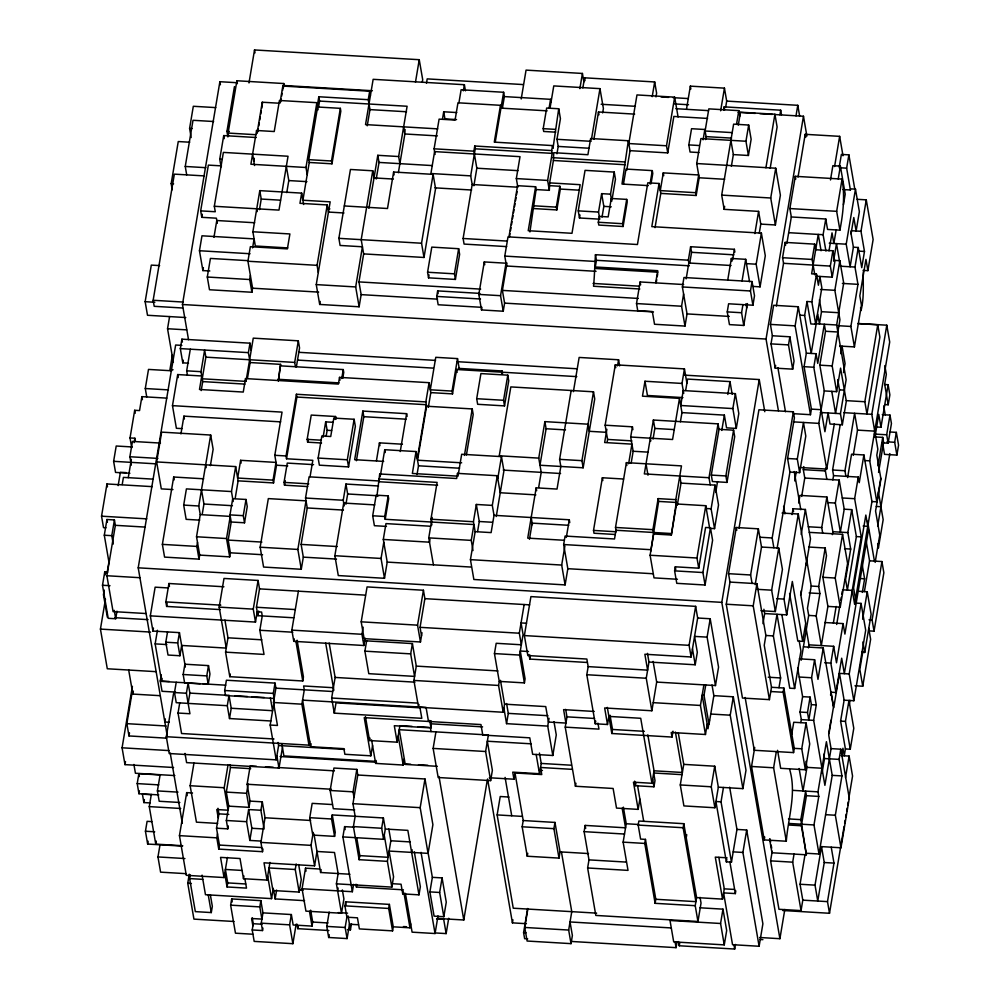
<?xml version="1.0" encoding="UTF-8"?>
<svg xmlns="http://www.w3.org/2000/svg" width="999" height="999" viewBox="0 0 999 999"><rect width="100%" height="100%" fill="white"/><g stroke="black" fill="none" stroke-linecap="round" stroke-linejoin="round"><path stroke-width="1.5" d="M105.956 527.772L103.521 527.622L101.548 516.183L106.968 483.953L152.235 486.638M129.895 473.264L115.547 472.415L113.624 461.326L116.209 446.016L131.98 446.94M109.141 563.261L104.296 535.227L106.943 519.505L114.423 519.955L115.36 525.324L106.881 575.736L113.074 611.588L146.016 613.536M185.777 317.545L147.502 315.272L145.155 301.686L151.299 265.11L159.64 265.597M118.157 485.601L120.392 472.277L126.136 472.614M116.97 611.151L115.697 618.743L108.204 618.306L102.497 585.264L104.733 571.965L107.73 572.14M113.237 544.08L111.788 535.676L114.423 519.955M172.24 189.773L171.179 183.666L178.259 141.546L189.735 142.22M104.221 590.059L103.446 594.655L107.343 617.232M107.043 573.239L109.353 559.477M122.215 484.527L123.414 477.385L153.172 479.145M131.706 447.652L130.032 437.949L134.678 410.289L139.548 410.577L141.883 396.653L166.821 398.126M182.642 308.004L154.208 306.318L153.159 300.274L174.35 174.138L204.37 175.911M155.906 671.653L107.293 668.768L100.437 629.095L105.469 599.15M131.319 465.122L129.882 456.743L132.455 441.421L160.464 443.081M128.272 477.672L131.356 459.29M134.153 442.632L134.89 438.236L130.032 437.949M146.741 396.94L145.292 388.524L148.501 369.418L171.666 370.791M191.171 137.55L189.598 128.409L193.319 106.281L215.772 107.605M186.701 174.875L185.252 166.458L193.007 120.292L213.611 121.516M173.351 362.375L167.545 328.733L169.58 316.583M172.427 354.87L169.967 369.568L173.052 369.742M167.258 735.988L138.212 567.819L175.649 345.017L181.868 345.379M188.536 339.722L182.455 304.508L219.88 81.706L237 82.717M172.964 489.572L161.301 488.886L156.643 461.925L161.651 432.13L210.677 435.04L213.137 449.275L210.389 465.659M217.27 223.339L216.383 218.194L201.786 217.32L200.674 210.876L208.366 165.11L221.491 165.884M201.786 217.32L202.31 214.273M188.486 363.174L182.78 362.837L180.32 348.601L181.905 339.161L249.987 343.181L251.224 350.299M181.943 428.621L176.386 428.296L172.477 405.644L177.697 374.563L201.748 375.986L199.488 389.473L243.257 392.058L245.517 378.584L338.399 384.078L339.523 377.385L429.083 382.679L430.794 392.607L428.309 407.392M209.827 270.991L202.884 270.579L199.463 250.737L201.973 235.801L254.108 238.886L252.597 247.852M182.78 362.837L183.229 360.139M221.054 166.883L219.743 159.241L223.714 135.589L256.256 137.512M173.589 767.507L124.987 764.622L122.078 747.801L132.405 686.35M202.884 270.579L203.384 267.595M166.708 738.174L128.983 735.938L126.861 723.663L132.293 691.333M187.425 375.137L186.676 370.829L190.31 349.188M214.323 206.281L223.376 152.41L288.037 156.244L278.983 210.102L214.323 206.281L215.272 211.738L200.674 210.876M227.897 136.925L226.935 131.381L234.453 86.601M159.79 695.666L132.842 694.08L133.342 691.096M228.571 135.876L228.097 133.067L236.888 80.757L283.766 83.529L284.29 86.551M128.983 735.938L129.495 732.866M124.987 764.622L125.499 761.55M185.377 667.007L179.433 632.629L152.934 631.068L150.312 615.859L155.132 587.175L168.257 587.949M210.677 435.04L198.764 505.993L200.25 514.622L196.528 536.763L199.7 555.094L199.013 559.14L164.573 557.105L162.375 544.38L173.689 477.023L203.646 478.796M180.931 433.916L183.916 416.146L280.694 421.865M303.634 204.508L301.673 193.119L259.79 190.634L252.884 231.768L289.897 233.953L287.387 248.888L250.374 246.703L247.927 261.238L252.585 288.199L251.898 292.257L209.49 289.747L207.293 277.023L210.414 258.429L248.289 260.677M213.948 237.362L216.783 220.517L254.658 222.752M152.934 631.068L153.446 628.046M248.988 82.929L254.52 49.95L419.243 59.703L422.702 79.683L422.24 82.38M200.175 683.678L161.638 681.393L155.157 643.88L157.43 630.294M201.211 390.584L202.71 381.593L200.999 371.678L204.633 350.037L205.869 357.155L202.235 378.796L246.004 381.381L253.259 338.149L298.314 340.821L299.55 347.939L296.378 366.833M220.08 609.59L166.633 606.43L165.846 601.898L168.931 583.503L223.913 586.763M166.633 606.43L167.145 603.359M199.713 520.142L186.151 519.343L183.691 505.094L186.413 488.898L231.481 491.558L233.192 501.535M158.804 794.904L138.961 793.73L137.213 783.591L138.873 773.676L160.502 774.962M138.961 793.73L139.435 790.896M293.756 617.794L257.892 615.671L256.443 607.255L259.528 588.873L258.079 580.456L223.988 578.446L219.168 607.117L226.249 648.089L181.656 645.454L179.92 655.744L168.019 655.032L165.797 642.22L167.532 631.93M175.499 692.095L162.038 691.308L160.252 680.956L161.276 674.824M161.638 681.393L162.138 678.371M367.245 125.787L369.967 109.603L368.256 99.688L318.818 96.753L317.345 105.482L316.87 102.685L279.445 100.474L274.226 131.531L256.568 130.482L250.899 164.236L305.981 167.495L307.205 174.613M150.05 802.934L143.868 802.572L144.38 799.55M279.932 103.272L262.262 102.223L257.055 133.292L256.568 130.482M257.804 131.843L258.304 128.883M258.803 125.924L259.303 122.964M259.79 120.005L260.289 117.045M260.789 114.098L261.288 111.139M261.788 108.179L262.275 105.22M253.821 161.264L254.32 158.304M182.705 845.716L155.757 844.13L149.276 806.618L151.311 794.467M182.467 846.116L147.652 844.055L145.442 831.243L147.103 821.328L151.736 821.603M179.92 655.744L177.71 642.919L179.433 632.629M165.359 718.905L164.847 721.977L169.306 722.24M199.013 559.14L196.815 546.416L197.502 542.37M202.21 514.335L203.946 504.02L201.486 489.785M147.652 844.055L148.127 841.22M278.072 742.457L278.609 745.516L276.199 759.852L169.206 753.521L166.296 736.713L173.526 693.681M179.808 802.484L159.191 801.26L157.405 790.908L160.127 774.712M270.866 720.991L229.508 718.543L227.285 705.706L176.249 702.684L174.488 692.544L176.224 682.255M259.465 209.628L261.238 199.051L259.79 190.634M183.167 674.5L184.89 664.21L208.491 665.609L209.952 674.013L208.217 684.303L184.615 682.904L183.167 674.5L206.768 675.898L208.217 684.303M251.898 292.257L249.7 279.533L250.387 275.474M280.17 101.836L282.817 86.064L369.68 91.209L370.429 95.529M155.757 844.13L156.269 841.083M273.976 738.985L181.568 733.516L178.034 713.036L179.758 702.747M280.669 101.923L281.156 99.051M281.643 96.179L282.118 93.319M282.605 90.447L283.766 83.529M186.039 873.663L160.589 872.152L157.967 856.942L160.015 844.792M178.034 713.036L189.935 713.736L186.401 693.256L188.124 682.966L189.885 693.094L188.149 703.383M247.452 378.421L250.125 362.55L248.401 352.635L249.987 343.181M231.481 491.558L235.664 466.595L156.643 461.925M229.982 514.885L232.705 498.676L246.004 499.475L247.24 506.593L244.518 522.789L231.206 522.002L229.982 514.885L243.281 515.671L244.518 522.789M199.7 555.094L229.695 556.868L226.523 538.536L230.245 516.396L200.25 514.622M273.052 480.132L276.024 462.412L240.622 460.314L237.65 478.034L273.052 480.132L273.539 482.929L238.124 480.844L235.664 466.595M229.695 556.868L230.369 552.809L228.172 540.084L231.206 522.002M235.165 498.464L238.124 480.844M286.775 192.632L288.798 180.569L286.338 166.333M227.422 857.429L224.038 877.547L186.301 875.324L179.445 835.639L186.676 792.619L192.507 792.969M206.768 675.898L208.491 665.609M217.695 823.426L196.441 822.165L190.147 785.726L193.956 763.086M243.281 515.671L246.004 499.475M301.673 193.119L299.962 203.321L327.222 204.945L328.446 212.063L343.993 212.974M305.981 167.495L316.87 102.685M297.103 640.234L303.434 676.947L302.759 680.993L229.807 676.685L225.574 652.147L227.984 637.799L224.925 620.104M308.766 159.665L317.607 107.005L340.347 108.342L340.821 111.151L331.98 163.811L309.253 162.462L308.766 159.665L331.493 161.001L331.98 163.811M234.041 921.49L193.931 919.117L187.75 883.266L189.261 874.212M309.253 162.462L302.897 200.237L330.169 201.848L316.258 284.603L319.692 304.445L359.116 306.78L361.151 294.63L358.953 281.905L363.661 253.896L361.201 239.66L372.764 170.792L350.437 169.468L338.873 238.336L340.097 245.454L362.425 246.778L355.681 286.938L359.116 306.78M318.581 106.893L319.568 101.074L318.818 96.753M210.327 894.692L212.337 906.33L211.288 912.574L195.329 911.625L189.623 878.583L190.247 874.837M275.025 683.104L273.301 693.393L274.176 698.451L225.537 695.566L224.663 690.509L226.398 680.219L275.025 683.104L275.899 688.161L273.489 702.497L277.46 725.474L270.18 725.037L274.325 700.411L273.826 697.564M280.582 364.36L278.334 380.806L280.582 364.36L250.125 362.55M229.807 676.685L230.257 673.975M227.285 705.706L229.021 695.416L189.885 693.094M229.508 718.543L231.231 708.254L229.021 695.416M273.539 482.929L276.511 465.222L274.8 455.294L282.043 412.125L172.477 405.644M260.165 547.215L268.331 498.601L306.019 500.836L297.852 549.438L301.273 569.28L263.586 567.057L260.165 547.215L297.852 549.438M262.974 848.988L262.512 851.697L218.744 849.1L219.43 845.054L216.521 828.196L218.931 813.86L217.957 808.278M150.312 615.859L255.494 622.077L253.259 609.14L258.079 580.456M295.429 366.733L294.693 362.412L298.314 340.821M218.244 817.906L216.795 809.54L228.072 810.201L224.188 787.736L227.997 765.097M218.744 849.1L216.808 837.849L217.482 833.803M331.493 161.001L340.347 108.342M216.521 828.196L227.784 828.858L226.348 820.491L228.759 806.156L226.323 792.095L230.469 767.469L229.982 764.672M255.494 622.077L257.218 611.788L261.588 612.05L262.25 615.921L259.84 630.269L264.023 654.42L225.574 652.147M257.892 615.671L258.666 611.063M318.306 272.452L317.07 265.334L327.222 204.945M310.077 476.66L312.824 460.327L286.526 458.766L286.051 455.956L296.416 394.255L425.849 401.91L426.598 406.231L417.532 460.202L461.65 462.812M286.526 458.766L296.903 397.053L296.416 394.255M307.717 486.563L284.515 485.189L284.028 482.392L287.275 463.086L313.574 464.635M284.515 485.189L285.264 480.731M227.784 828.858L228.284 825.923M319.692 304.445L320.204 301.411M244.955 879.132L246.503 888.111L227.048 886.962L227.735 882.904L225.399 869.455L241.87 870.429M228.759 806.156L248.988 807.354L250.037 801.111L247.128 784.252L250.225 765.871L256.343 766.233M248.988 807.354L246.566 793.293L248.127 783.99M321.541 443.007L307.642 442.182L307.155 439.373L311.238 415.072L335.564 416.508L336.039 419.318M307.642 442.182L308.154 439.148M252.897 934.227L235.464 933.191L230.632 905.156L231.681 898.925L260.851 900.648L262.962 912.874L261.238 923.163L262.512 930.556L252.21 929.957L253.259 923.713L252.235 917.794M260.539 841.058L249.825 840.434L246.578 821.69L248.626 809.54L260.876 810.264L264.123 828.995M368.256 99.688L369.68 91.209M301.273 569.28L303.321 557.13L301.124 544.405L307.242 507.954L305.532 498.026L309.091 476.823L379.408 480.994M249.825 840.434L251.86 828.271L248.626 809.54M269.967 862.399L266.995 880.094L243.494 878.708L243.956 875.998M318.144 458.054L321.853 435.976L330.731 436.501L333.828 418.069L354.121 419.28L355.357 426.398L348.551 466.908L319.368 465.172L318.144 458.054L347.315 459.79L348.551 466.908M323.114 437.225L325.686 421.865L333.092 422.302M260.876 810.264L262.3 801.835L250.037 801.111M365.147 638.149L363.911 645.504L293.781 641.346L291.845 630.132L298.389 591.171M326.111 436.413L327.148 430.269L325.686 421.865M293.781 641.346L294.205 638.848M262.512 851.697L260.914 842.407L265.047 817.769L262.3 801.835M368.893 208.316L377.797 155.307L398.651 156.531L399.887 163.661M341.758 378.521L343.256 369.568L280.844 365.871M335.065 419.455L335.564 416.508M342.744 378.346L343.743 372.365L343.256 369.568M376.236 178.996L379.021 162.425L377.797 155.307M185.002 753.408L186.601 762.624L278.996 768.094L282.455 747.514M252.897 925.898L251.611 918.506L261.913 919.105L259.802 906.892L260.851 900.648M262.512 930.556L262.937 928.071M166.296 736.713L308.966 745.154L301.885 704.183L304.295 689.834L303.621 685.963L333.391 687.724M202.085 875.136L205.469 894.704L271.578 898.625L273.301 888.336M363.661 253.896L424.001 257.467L435.576 188.599L433.116 174.363L393.618 172.028L387.5 208.504L344.305 205.956M347.315 459.79L354.121 419.28M398.651 156.531L407.105 106.256L319.568 101.074M304.57 900.673L275.137 898.925L276.611 890.109M404.607 132.455L405.107 129.52M344.205 505.906L343.219 500.262L345.941 484.053L378.546 485.989M398.364 172.702L404.87 133.978L403.633 126.848M430.619 526.248L385.964 523.601L383.304 539.448L387.212 562.1L384.49 578.296L338.286 575.561L334.865 555.719L343.706 503.059L374.762 504.895M415.472 82.18L419.243 59.703M345.929 504.283L347.664 493.981L345.941 484.053M407.093 416.471L406.605 413.673L362.837 411.076L354.67 459.69L383.666 461.401M356.406 460.739L363.811 416.683L362.837 411.076M308.966 745.154L309.64 741.096M372.565 745.529L370.829 755.818L344.867 754.282L343.906 748.676L310.614 746.703L311.101 743.768M426.461 83.292L427.197 78.884L523.364 84.578M295.254 869.492L269.031 867.944L272.939 890.521L299.163 892.07L295.254 869.492L296.191 863.948M252.21 929.957L254.183 941.395L292.882 943.68L289.623 924.837L291.358 914.547L262.962 912.874M353.946 827.184L344.618 826.623L342.894 836.912L383.579 839.322L385.314 829.033L383.391 817.969L332.255 814.934L335.252 832.317L334.578 836.375L312.774 835.077L309.765 817.694L312.175 803.358L332.417 804.557M299.163 892.07L301.261 879.595L298.651 864.547M419.867 707.067L421.815 718.331L334.278 713.149L331.668 698.014L335.127 677.434L329.183 643.056M342.357 889.947L343.906 898.913L341.496 913.248L305.931 911.138L302.06 888.748L305.519 868.168L319.43 868.993M292.882 943.68L296.154 924.2M266.995 880.094L264.011 862.811L314.573 865.808L311.039 845.366L313.224 832.379M328.871 930.506L297.777 928.67L298.289 925.648M376.448 460.739L379.445 442.857L402.435 444.218M334.278 713.149L336.014 702.859L420.479 707.866M435.089 154.458L434.103 148.814L439.098 119.131L455.069 120.08L457.967 102.797L500.474 105.307L500.949 108.117L547.152 110.852M386.451 526.411L374.4 525.699L372.689 515.771L376.148 495.154L388.199 495.879L388.673 498.676L385.214 519.293L473.913 524.537L471.253 540.384L473.014 550.561M376.885 496.491L379.707 473.963L456.655 478.509L457.517 473.364L497.29 475.724L500.237 492.757L535.864 494.867M314.573 865.808L316.983 851.473L334.503 852.509L338.137 873.538L336.413 883.828L341.496 913.248M380.444 475.262L384.74 449.712L416.034 451.56L418.494 465.796L417.02 474.562M424.001 257.467L421.541 243.232L433.116 174.363M442.507 118.968L443.706 111.776L456.78 112.55M354.67 809.964L333.304 808.703L330.157 790.484L333.928 768.044L356.818 769.405L357.779 775.012L352.959 803.683L355.144 816.295L353.409 826.585L359.128 859.677L387.387 861.35L391.833 887.112L336.413 883.828M422.015 632.729L420.467 641.982L364.111 638.648L361.201 621.828L367.07 586.913L423.426 590.247L424.875 598.651L420.055 627.335L421.516 635.739M349.925 874.237L320.617 872.502L321.104 869.567M291.358 914.547L293.157 924.987L312.025 926.098L312.699 922.052L310.652 910.176M363.911 645.504L361.975 634.29L363.174 627.197M334.578 836.375L331.568 818.993L332.255 814.934M385.214 519.293L384.727 516.483L388.199 495.879M427.572 272.24L431.793 247.115L458.653 248.714L459.627 254.308L455.407 279.433L428.546 277.834L427.572 272.24L454.433 273.826L455.407 279.433M363.524 640.684L412.412 643.581L410.676 653.87L414.573 676.385L368.781 673.676L364.897 651.161L366.621 640.871M384.49 578.296L381.056 558.453L383.778 542.257M428.546 277.834L429.046 274.887M400.249 451.548L406.605 413.673M458.941 102.722L461.113 89.76L503.621 92.27L504.358 96.591L502.422 108.104M463.374 90.797L464.385 84.715L373.151 79.321L365.534 124.6L437.712 128.871M358.529 924.762L349.488 924.225L347.078 938.573L328.683 937.487L326.773 926.398L329.183 912.05M328.683 937.487L329.171 934.614M354.008 797.452L353.047 791.845L356.818 769.405M506.993 263.049L502.397 290.397L504.595 303.122L503.234 311.226L481.506 309.94L481.943 307.342L438.174 304.757L436.725 296.416L437.649 290.896L479.92 293.394M337.625 890.846L338.099 887.986M416.034 451.56L412.362 473.464L458.004 476.173L457.517 473.364M425.849 401.91L429.083 382.679M399.925 725.661L397.152 742.182L369.58 740.559L369.992 738.061M417.27 458.678L426.336 404.72L296.903 397.053M344.93 905.856L345.617 901.81L389.385 904.395L393.256 926.822L392.57 930.868L359.353 928.908L357.442 917.819L346.89 917.194L344.93 905.856L388.698 908.453L392.57 930.868M473.888 185.727L476.835 168.207L473.888 151.174L474.75 146.016L551.685 150.574L552.172 153.371L547.627 180.432L549.338 190.347L536.088 189.56L535.601 186.763L517.557 185.689L509.003 236.663M506.68 246.603L464.085 244.081L463.111 238.474L472.177 184.503L470.691 175.874L475.237 148.826L474.75 146.016M454.433 273.826L458.653 248.714M347.078 938.573L345.154 927.484L346.89 917.194M302.06 888.748L352.36 891.72L353.584 884.365M359.128 859.677L359.815 855.631L356.768 838.011M404.27 758.815L403.221 765.047L375.649 763.411L376.136 760.476M403.409 889.822L356.431 887.05L356.855 884.552M347.39 929.657L350.449 929.832L351.486 923.675M452.048 391.084L457.505 358.604L435.764 357.317L430.307 389.797L452.048 391.084L452.522 393.893L430.794 392.607M431.918 524.9L430.931 519.218L437.112 482.405L378.871 478.958M500.474 105.307L494.28 142.133L552.534 145.579L553.009 148.376L558.716 108.754L546.665 108.042L543.206 128.659L543.693 131.468L555.731 132.18M452.522 393.893L456.618 369.505L576.798 376.623M433.416 564.835L428.758 537.874L432.192 517.42M495.279 141.858L503.621 92.27M429.982 539.31L429.495 542.182L383.304 539.448M383.579 839.322L381.668 828.258L383.391 817.969M420.467 641.982L417.557 625.162L423.426 590.247M500.462 680.331L504.57 704.158L503.209 712.262L418.519 707.242L413.898 680.444L416.296 666.108L412.412 643.581M481.506 309.94L478.821 294.405L484.278 261.925L506.006 263.212L500.549 295.692L503.234 311.226M387.387 861.35L390.846 840.771L388.811 829.033M418.519 707.242L418.981 704.545M521.216 98.963L526.061 70.117L582.417 73.451L583.866 81.856M458.241 474.712L461.675 454.27L501.461 456.618L503.921 470.854L496.253 516.508M391.833 887.112L393.569 876.822L389.111 851.061L428.072 853.371L432.892 824.687L424.987 778.983L357.779 775.012M464.423 455.407L472.24 408.928L426.598 406.231M388.698 908.453L389.385 904.395M466.408 455.007L473.201 414.535L472.24 408.928M476.698 398.701L480.919 373.576L507.779 375.174L508.741 380.781L504.52 405.894L477.659 404.295L476.698 398.701L503.558 400.287L504.52 405.894M472.177 184.503L517.819 187.213L516.333 178.571L520.017 156.668L434.59 151.611L430.906 173.514L470.691 175.874M596.053 271.316L506.493 266.009L504.782 256.094L508.016 236.863L637.449 244.518L647.814 182.805L659.065 183.479L660.776 193.394L655.032 227.635M509.515 236.676L510.014 233.679M510.514 230.682L511.026 227.685M511.525 224.688L512.025 221.691M512.537 218.694L513.036 215.684M513.536 212.687L514.048 209.69M514.547 206.693L515.047 203.696M515.559 200.699L516.058 197.702M516.558 194.705L517.07 191.708M414.31 851.872L420.342 886.737L418.981 894.842L402.722 893.88L403.184 891.17M397.152 742.182L394.305 725.724L430.981 727.896L431.143 720.841M411.65 852.397L412.1 849.699M428.072 853.371L420.179 807.667L424.987 778.983M531.331 743.83L487.337 741.221L492.37 770.329L490.634 780.619L438.174 777.509L433.141 748.413L435.926 731.88M473.426 521.74L476.336 504.458L492.307 505.407L494.018 515.322L491.121 532.604L475.149 531.655L473.426 521.74L430.931 519.218M675.799 499.65L658.141 498.613L652.921 529.67L653.671 533.99L671.328 535.027L676.548 503.971L675.799 499.65L681.48 465.896L626.398 462.637L615.509 527.46L615.983 530.257L614.522 538.985L565.084 536.063L563.661 544.542L567.832 568.693L565.109 584.902L473.863 579.495L470.442 559.652L475.149 531.655M501.61 373.726L502.072 370.966L458.304 368.369M393.256 926.822L409.965 927.809L410.651 923.763M477.584 531.58L479.27 521.503L476.336 504.458M535.601 186.763L528.221 230.707L571.99 233.304L580.157 184.69L549.637 182.879L553.409 160.489L553.758 152.697L587.912 154.72L590.634 138.511L628.321 140.747L630.044 150.662L626.735 170.354M549.113 107.967L550.561 99.326L504.358 96.591M529.92 231.93L536.088 189.56M550.074 107.88L553.771 85.914L599.974 88.649L603.396 108.504L602.659 112.912M503.558 400.287L507.779 375.174M551.685 150.574L552.534 145.579M492.307 505.407L497.29 475.724M497.777 478.521L501.461 456.618M432.355 877.334L442.082 877.909L446.266 902.159L443.818 916.72L434.09 916.145L429.907 891.895L432.355 877.334L428.146 853.009M556.955 153.784L558.191 146.416L556.967 139.298L560.427 118.681L558.716 108.754M549.338 190.347L549.637 182.879M443.818 916.72L439.635 892.469L442.082 877.909M533.853 208.566L556.83 209.927L556.343 207.13L559.852 186.264L550.124 185.689M405.407 893.368L412.1 932.167L435.052 933.528L438.012 915.883M556.83 209.927L560.339 189.061L559.852 186.264M579.87 88.636L582.417 73.451M582.842 87.924L584.552 77.81L654.682 81.955L656.618 93.169L655.981 96.915M434.802 932.916L446.141 933.59L448.713 918.256M503.209 712.262L498.576 685.451L499.263 681.405L494.455 653.583L496.191 643.294L521.328 644.78L519.33 633.216L524.15 604.532M490.634 780.619L485.614 751.51L488.386 734.989L399.25 729.707L405.244 764.41L437.337 766.32M611.75 201.286L610.526 194.168L601.635 193.644L598.538 212.063L599.775 219.181L579.47 217.982L578.246 210.864L585.052 170.354L614.235 172.078L615.459 179.196L612 199.812M591.371 139.81L599.974 88.649M538.673 487.425L541.208 472.352L538.748 458.116L544.88 421.628L588.061 424.188L589.285 431.306L606.381 432.317M579.47 217.982L579.982 214.985M593.881 139.323L598.476 111.975L634.652 114.123M571.166 390.484L559.602 459.353L560.826 466.471L557.03 489.073L536.176 487.837L527.734 538.124L564.31 540.284M544.88 421.628L546.103 428.746L539.972 465.234L583.154 467.794L594.73 398.926L593.493 391.808L510.826 386.913L499.25 455.781L538.748 458.116M437.35 918.431L463.786 919.992L487.312 780.007M529.445 539.31L532.155 523.126L568.731 525.299M370.829 755.818L364.235 717.644L480.956 724.562L482.767 735.052L529.795 737.836L532.642 754.295L552.809 755.494L547.727 726.098L506.555 723.663L508.291 713.373L506.593 703.533M499.263 681.405L524.413 682.891L519.605 655.069L523.064 634.49L521.053 622.926L526.548 623.251M524.375 635.576L530.919 596.603L695.641 606.356L697.664 618.006L691.108 656.98L644.867 654.245L647.614 670.142L588.161 666.62L586.863 659.053L527.834 655.556L524.375 635.576L689.098 645.329L691.108 656.98M596.64 913.136L513.249 908.203L497.14 814.909L500.224 796.515L508.978 797.04M598.301 222.265L599.288 216.383L608.166 216.908L611.263 198.476L626.698 199.388L627.185 202.198L623.101 226.498L598.788 225.062L598.301 222.265L622.614 223.701L623.101 226.498M639.822 288.986L593.543 286.251C594.555 275.724 594.73 265.21 595.466 254.695L688.348 260.19L688.823 262.999L686.163 278.858M602.035 217.108L603.833 206.368L601.635 193.644M524.413 682.891L525.087 678.845L520.279 651.023L528.508 651.51M573.401 391.658L579.145 357.442L618.568 359.777L619.617 365.884M595.466 254.695L596.428 260.302L595.304 266.995L657.729 270.692L655.719 282.642M587.287 662.474L529.82 659.078L530.444 655.332M610.526 194.168L614.235 172.078M489.298 777.759L513.948 779.208L514.997 772.976L541.77 774.562L540.546 767.482L572.202 769.355M648.301 185.614L622.002 184.053L628.321 140.747M623.501 183.916L625.998 169.068L652.285 170.617L652.772 173.426L651.023 183.816M565.109 584.902L561.688 565.059L564.885 546.028M566.321 537.437L569.293 519.78L494.018 515.322M583.154 467.794L581.93 460.664L593.493 391.808M622.614 223.701L626.698 199.388M523.214 820.541L554.969 822.427L560.052 851.872L559.003 858.104L527.247 856.23L522.165 826.785L523.214 820.541L514.997 772.976M526.423 923.7L512.425 922.864L512.937 919.792M652.21 96.653L654.682 81.955M513.948 779.208L512.724 772.14L539.497 773.726L541.233 763.436L539.435 753.034M547.727 726.098L549.038 718.306M527.247 856.23L527.747 853.283M607.117 442.357L607.604 439.435L605.144 425.199L615.297 364.81L684.44 368.893L686.9 383.141M606.88 429.295L604.657 442.532L631.93 444.143L628.633 463.736M617.544 365.846L618.568 359.777M552.809 755.494L556.268 734.914L553.983 721.69M527.722 938.873L524.637 938.685L523.588 932.654L527.647 908.503M671.128 927.934L570.029 921.952L572.377 935.539L571.016 943.643L527.097 941.033L524.75 927.459L527.834 909.065M650.037 183.991L652.285 170.617M615.222 534.49L594.005 533.229L593.518 530.432L602.372 477.759L623.576 479.021M639.884 799.088L638.149 809.377L616.52 808.091L613.124 788.473L575.449 786.25L565.234 727.135L566.97 716.845L565.671 709.365M747.439 303.584L743.768 325.462L729.445 324.613L727.247 311.888L728.608 303.783L752.921 305.219L754.507 295.779L752.047 281.543L683.965 277.51L682.379 286.95L687.037 313.911L684.989 326.074L654.532 324.263L652.335 311.538L637.737 310.677L636.513 303.559L640.134 281.955L683.641 284.54M659.065 183.479L651.81 226.636L761.388 233.129L765.296 255.769L760.077 286.85L753.121 286.438M666.495 145.779L674.662 97.165L636.975 94.93L628.808 143.544L666.495 145.779L667.732 152.897L630.044 150.662M695.704 192.695L698.676 174.975L663.274 172.877L660.289 190.597L695.704 192.695L696.178 195.492L660.776 193.394M559.003 858.104L553.921 828.658L554.969 822.427M667.732 152.897L673.85 116.433L707.579 118.431M638.149 809.377L633.453 782.18L651.947 783.278L640.721 718.293L608.866 716.408L607.504 724.5L595.279 723.776L586.8 674.725L588.161 666.62M656.231 282.655L656.73 279.67M657.23 276.686L657.729 273.701M631.131 463.311L633.154 451.261L630.694 437.025L632.417 426.81L605.144 425.199M686.563 108.779L690.359 86.139L724.45 88.149L726.685 101.099L725.699 106.98M575.449 786.25L575.948 783.241M683.728 393.406L682.005 383.441L644.979 381.243L642.469 396.178L679.495 398.376L681.955 412.612L680.406 421.803M698.925 152.547L690.059 152.023L688.823 144.905L691.545 128.709L704.844 129.495L706.081 136.613L705.581 139.56M595.279 723.776L595.729 721.078M700.049 897.352L701.036 903.084L697.951 921.478L595.829 915.434L587.624 867.981L588.985 859.877L584.115 831.655L585.164 825.411L625.549 827.809L622.165 808.179M718.993 429.32L733.578 430.182L734.69 436.638L727.01 482.405L712.412 481.53L711.3 475.087L718.993 429.32L718.044 423.863L653.383 420.03L644.33 473.901L709.003 477.722L710.227 484.84M696.178 195.492L699.163 177.772L696.703 163.536L700.898 138.574L745.953 141.246L748.413 155.482L733.353 154.595L730.893 140.347M571.016 943.643L568.668 930.057L571.765 911.662L561.513 852.372M703.109 139.798L704.844 129.495M653.059 439.036L654.832 428.446L653.383 420.03M688.348 260.19L690.609 246.716L734.377 249.3L734.864 252.098M684.989 326.074L681.568 306.231L683.603 294.068M689.809 262.799L691.583 252.31L690.609 246.716M673.001 731.181L672.015 737.062L611.825 733.503L612.499 729.457L610.039 715.197M720.641 110.802L724.45 88.149M723.651 109.915L724.175 106.856L780.681 110.202L781.455 114.723M650.774 551.186L658.628 501.411L658.141 498.613M677.447 579.27L654.008 577.884L650.099 555.244L653.671 533.99M679.495 398.376L672.577 439.498L630.694 437.025M682.005 383.441L684.44 368.893M685.676 390.409L687.587 379.083L729.994 381.593L732.192 394.318M759.302 232.992L760.788 224.101L758.591 211.376L724.15 209.34L721.69 195.105L733.616 124.151L748.676 125.037L751.136 139.273L748.413 155.482M736.588 123.926L738.823 110.639L708.828 108.866L705.107 131.006L732.105 132.605M724.15 209.34L724.65 206.356M731.368 166.333L733.353 154.595M738.298 125.1L740.471 112.2L774.912 114.236L777.11 126.96L770.167 168.294M607.504 724.5L604.657 707.966L651.872 710.764L646.253 678.246L648.975 662.037L647.477 653.371M671.328 535.027L676.286 502.46L658.628 501.411M677.285 505.294L681.006 483.116L679.782 475.999M587.624 867.981L628.021 870.379L623.139 842.145L626.236 823.75L623.364 807.142M682.005 774.662L653.683 772.989L654.994 780.556L653.945 786.8L635.439 785.701L635.864 783.204M745.953 141.246L748.676 125.037M674.612 570.866L675.299 566.808L698.738 568.194L705.581 527.472L710.439 527.759L712.599 540.222L705.069 585.002L676.773 583.329L674.612 570.866L702.921 572.539L705.069 585.002M651.872 710.764L656.68 682.08L653.109 661.388M727.734 280.095L731.368 258.466L745.691 259.315L749.562 281.743M732.617 259.79L734.377 249.3M695.229 905.693L655.119 903.321L655.806 899.275L645.454 839.372L640.596 839.085L638.174 825.074L638.861 821.028L683.816 823.688L696.59 897.589L695.229 905.693L697.951 921.478M651.947 783.278L654.045 770.803L647.839 734.889M655.119 903.321L644.78 843.431L645.454 839.372M709.003 477.722L718.044 423.863M742.057 280.944L745.691 259.315M698.738 568.194L696.977 558.016L705.769 505.706L676.548 503.971M721.79 430.444L724.362 415.122L681.955 412.612M727.834 394.468L729.994 381.593M743.768 325.462L741.57 312.737L742.931 304.633M754.869 233.591L758.591 211.376M765.908 167.82L774.912 114.236M705.769 505.706L709.677 528.346L714.547 528.633L711.113 508.791L715.084 485.127L681.006 483.116M689.098 645.329L695.641 606.356M715.721 492.382L717.532 481.605M702.921 572.539L710.439 527.759M752.921 305.219L750.461 290.984L752.047 281.543M779.907 114.798L780.681 110.202M760.077 286.85L756.168 264.211L761.388 233.129M732.866 408.579L735.376 393.643L683.229 390.559L680.719 405.494L732.866 408.579L736.288 428.421L726.56 427.847L724.362 415.122M714.547 528.633L718.518 504.97L715.084 485.127M760.788 224.101L775.386 224.962L770.729 198.002L775.724 168.219L696.703 163.536M727.01 482.405L725.886 475.949L733.578 430.182M648.975 662.037L695.217 664.772L697.314 652.297L694.567 636.4L707.105 637.137L715.471 685.564L656.68 682.08M736.288 428.421L738.798 413.486L735.376 393.643M683.741 764.372L714.722 766.208L718.343 787.175L714.884 807.754L683.903 805.918L680.282 784.952L683.741 764.372L678.309 732.954M775.386 224.962L780.381 195.18L775.724 168.219M707.105 637.137L710.202 618.756L697.664 618.006M796.003 115.872L797.776 105.307L726.685 101.099M672.015 737.062L671.216 732.479L705.456 734.502L700.436 705.456L703.895 684.877M705.456 734.502L707.192 724.213L709.028 724.325L704.02 695.279L705.744 684.989M655.806 899.275L695.903 901.647L683.141 827.734L683.816 823.688M759.69 937.499L779.907 938.698L721.802 602.36L759.24 379.558L684.54 375.137M778.433 410.789L766.046 339.048L803.471 116.246L775.461 114.585M729.982 582.08L756.93 583.678L765.871 635.476L764.235 645.267L771.49 687.287L769.417 699.637L742.469 698.039L726.261 604.22L729.982 582.08L728.533 573.676L736.288 527.509L758.366 528.821L761.513 547.04L755.194 584.64M772.377 335.764L789.859 336.8L794.043 361.051L792.682 369.155L775.199 368.119L771.016 343.868L772.377 335.764L770.416 324.4L773.626 305.282L798.326 306.755L806.343 353.147L804.07 366.67L811.4 409.115L810.464 414.697L793.481 413.686M789.872 208.554L795.291 176.323L842.07 179.096C845.017 196.104 843.181 213.137 839.909 230.157L827.559 229.433L825.761 218.993L791.32 216.958L789.872 208.554L836.663 211.326L839.909 230.157M776.36 306.056L783.541 263.311L782.567 257.705L785.139 242.395L814.709 244.143L815.684 249.75L832.891 250.761L834.814 261.85L832.242 277.173L816.233 276.224M686.238 837.699L686.75 834.677M739.035 528.221L758.928 409.777L793.368 411.813L794.405 417.857L787.587 458.491L789.922 472.065L777.097 548.414M786.887 243.406L791.32 216.958M798.026 177.098L805.206 134.316L839.647 136.351L842.994 155.769M709.465 719.979L707.979 728.808L702.172 695.167L704.02 695.279M709.028 724.325L713.848 695.641L712 684.939M715.471 685.564L718.556 667.17L710.202 618.756M570.991 941.433L676.073 947.651L677.06 941.77M775.199 368.119L775.649 365.409M735.451 944.455L734.677 949.05L679.258 945.766L679.77 942.706M714.884 807.754L711.263 786.787L714.722 766.208M792.682 369.155L788.498 344.905L789.859 336.8M752.06 583.391L750.611 574.987L758.366 528.821M810.464 414.697L795.117 325.861L798.326 306.755M718.343 787.175L742.894 788.636L730.219 715.184L733.303 696.803L713.848 695.641M769.417 699.637L753.209 605.819L756.93 583.678M814.784 274.762L812.137 259.453L814.709 244.143M721.041 801.822L715.933 801.523L726.36 861.862L731.455 862.162L721.041 801.822L723.451 787.487M819.442 299.75L821.503 311.688L819.442 323.963L817.781 314.298L811.2 353.434L804.645 315.447L806.98 301.523L811.85 301.81L815.721 324.238L810.851 323.951L806.98 301.523M830.481 179.97L832.879 165.672L840.371 166.121L845.216 194.143L843.431 204.783M773.863 547.764L772.177 537.962L793.368 411.813M811.85 301.81L816.495 274.138L811.625 273.851L818.256 234.428L821.078 250.761M825.936 251.049L823.114 234.715L825.761 218.993M834.577 166.521L839.647 136.351M839.397 166.234L841.383 154.42L848.875 154.857L854.582 187.899M762.949 623.651L764.647 613.561L763.898 609.253M838.211 178.983L840.371 166.121M815.721 324.238L821.84 287.774L819.879 276.436L818.406 285.227L816.495 274.138M761.001 610.714L775.349 611.563L771.653 590.172L778.733 548.051L761.513 547.04M726.36 861.862L726.81 859.152M828.995 250.936L832.03 232.867L833.865 243.469L836.126 229.982M836.663 211.326L842.07 179.096M696.59 897.589L722.552 899.125L724.275 888.848L718.843 857.329M799.65 472.639L797.302 459.065L803.458 422.477L805.793 436.063L799.65 472.639L789.922 472.065M842.919 189.548L850.411 189.985L846.64 168.157L848.875 154.857M832.242 277.173L830.319 266.084L832.891 250.761M742.894 788.636L745.991 770.241L733.303 696.803M794.729 480.919L796.278 471.69M816.071 353.721L817.731 363.386L824.312 324.25L825.524 331.268L819.829 365.159L824.275 390.921L836.625 391.658L840.584 368.119L846.303 401.223L842.344 424.762L829.994 424.026L828.084 412.949L824.924 431.718L813.798 367.257L816.071 353.721L806.343 353.147M720.566 923.488L670.004 920.504L673.701 941.895L724.263 944.879L720.566 923.488L722.976 909.152L699.999 907.791M731.455 862.162L736.962 829.432L729.657 787.187M833.553 261.101L836.488 243.619L840.384 266.196L854.982 267.058L857.966 284.34L850.886 326.461L854.42 346.903L839.635 346.029M775.349 611.563L782.429 569.442L778.733 548.051M792.057 514.61L793.044 508.741L805.394 509.465L810.489 538.911L806.043 565.359M778.983 687.724L780.619 677.946L773.363 635.926L776.997 614.298L789.759 688.199L794.63 688.486L800.923 651.036L799.225 641.233M789.66 769.43C796.765 793.343 788.149 817.294 786.3 841.233L764.223 839.922L751.535 766.483L754.732 747.439M839.197 480.082L835.339 503.046L840.359 532.142L844.217 509.178L839.197 480.082L804.769 478.046L803.308 469.63L803.82 466.595M850.411 189.985L850.599 188.848L855.469 189.136L859.365 211.713L856.118 230.994L853.795 217.545L851.073 233.741L853.396 247.203L850.112 266.77L846.215 244.193L855.469 189.136M724.263 944.879L726.673 930.544L722.976 909.152M798.651 503.046L799.937 495.404L826.885 497.002L832.879 531.705L832.379 534.652M836.625 391.658L832.179 365.896L839.934 319.73L834.852 290.309L839.834 260.702L833.653 260.327M764.647 613.561L786.725 614.872L784.003 599.088L798.288 514.023L782.092 513.061M801.673 496.416L804.844 477.547M736.962 829.432L746.69 830.007L762.886 923.825L759.115 946.265L732.542 944.692L723.601 892.894L735.351 893.593L735.801 890.883M759.115 946.265L742.919 852.447L746.69 830.007M786.725 614.872L792.332 581.468L802.684 641.358L797.814 641.071L789.597 593.468M799.774 467.482L826.722 469.08L818.83 423.376L824.275 390.921M850.761 233.654L851.26 230.707L860.988 231.281L864.472 251.461L861.75 267.67L858.266 247.49L853.396 247.203M801.198 534.453L805.394 509.465M842.344 424.762L840.434 413.686L846.128 379.782L836.663 324.987L843.705 283.092L839.834 260.702M745.142 697.477L754.257 750.274L793.556 752.597L783.129 692.257L783.84 688.011L771.49 687.287M854.982 267.058L858.266 247.49M860.988 231.281L866.27 199.85L857.154 199.313M840.796 353.733L842.057 346.166L845.067 363.549L843.543 372.627M800.611 595.242L801.373 590.646M786.3 841.233L773.613 767.781L776.335 751.585M826.847 479.345L825.386 470.941L825.898 467.894M837.749 379.583L839.522 389.86L835.576 413.399L831.767 391.371M764.223 839.922L764.71 836.975M826.722 469.08L834.34 423.688M806.705 559.952L811.213 586.038L807.467 608.341L808.691 615.409L801.161 660.252M822.714 533.154L821.752 527.547L826.885 497.002M802.684 641.358L805.706 623.339L800.836 595.117L806.48 561.463L798.288 514.023M832.841 479.945L833.566 475.611L832.604 470.005L840.221 424.662M854.42 346.903L861.425 305.145L859.827 295.854L865.946 259.39L867.894 270.642L863.036 270.354M867.894 270.642L873.126 239.523L866.27 199.85M805.032 854.62L800.049 884.252L802.796 900.149L801.036 910.601L778.958 909.29L770.604 860.863L772.215 851.235M791.695 734.402L793.743 722.252L806.093 722.989L809.714 743.955L805.381 769.767L780.669 768.306L777.572 750.324M808.441 647.901L808.953 644.842L805.881 627.01M825.174 547.989L826.498 555.681L822.864 577.297L827.896 606.405L821.315 645.579L816.171 615.859L819.917 593.556L818.705 586.488L825.174 547.989L808.703 547.015M800.823 722.577L801.323 719.63L800.012 712.05L802.609 696.64L797.677 668.131M793.556 752.597L794.267 748.351L783.84 688.011M845.916 476.348L844.954 470.741L854.607 413.299L857.504 430.119L853.258 455.369M803.408 646.803L823.251 647.976L833.466 707.08L828.745 735.177L831.068 748.626L824.899 785.351L813.673 720.354L816.258 704.944L811.563 677.759L814.597 659.74L799.337 658.828M810.089 697.09L811.4 704.657L808.815 720.067L807.504 712.499L810.089 697.09L802.609 696.64M805.381 769.767L801.747 748.8L806.093 722.989M847.627 477.572L851.548 454.22L863.898 454.957L871.94 501.535L854.657 604.407L852.247 590.384L842.519 589.81M823.251 647.976L817.981 679.357L814.597 659.74M827.896 606.405L840.246 607.13L835.214 578.034L842.557 534.328L809.24 532.355M877.759 324.775L879.882 337.063L866.957 414.023L864.834 401.748L877.759 324.775L858.141 323.614M805.931 761.375L806.967 767.357L803.009 790.958L799.125 768.506M851.71 509.627L856.368 536.575L847.377 590.097L845.566 579.607L850.698 549.063L847.851 532.592L851.71 509.627L844.217 509.178M779.907 938.698L784.814 909.477M801.036 910.601L792.682 862.174L794.043 854.07M833.366 623.026L836.151 606.443M824.687 622.514L843.081 623.601L844.904 634.09L861.238 536.863L854.644 498.701L858.266 477.072L833.566 475.611M806.393 854.807L800.836 819.63L805.631 791.108L806.418 795.704L801.373 825.761L806.393 854.807L771.965 852.771L769.58 839.01M863.898 454.957L859.24 482.679L858.266 477.072M836.687 624.475L840.234 603.371M840.746 600.362L841.245 597.352M841.757 594.33L842.257 591.321M875.161 562.387L879.744 535.164L875.574 511.013L880.943 478.983L876.81 455.194L877.834 449.125L871.815 414.31L886.787 325.199L857.929 323.489M830.569 695.129L831.056 692.207L835.913 692.494L830.843 663.099L833.666 646.303L808.953 644.842M840.246 607.13L847.589 563.436L842.557 534.328M871.94 501.535L876.81 501.823L869.729 460.851L889.697 342.008L886.787 325.199M843.081 623.601L836.5 662.774L833.666 646.303M874.987 436.863L878.758 414.398L880.968 427.235L876.335 426.96M819.005 853.995L813.985 824.949L818.78 796.428L817.981 791.845L826.41 741.708L832.217 775.349L819.005 853.995L806.643 853.271M822.015 773.263L824.5 758.528L823.763 754.245M828.695 733.553L830.931 720.242M835.913 692.494L841.682 658.204L844.342 673.663L868.443 530.194L865.833 515.059L853.583 587.974L856.193 603.109L861.063 603.408L865.696 630.207L853.845 700.749L844.118 700.174L839.485 673.376L849.212 673.95L853.845 700.749M839.485 673.376L833.728 707.667L831.056 692.207M880.968 427.235L888.111 384.715L885.027 384.528M877.934 465.871L882.729 437.375L874.999 436.913M885.114 404.583L888.198 404.77L889.872 394.855L888.111 384.715M878.558 472.427L883.591 442.42L882.729 437.375M881.955 442.819L888.136 443.181L886.687 434.777L889.984 415.109L882.267 414.66M876.81 501.823L880.781 478.171M841.645 755.906L842.944 748.226L844.255 755.793L845.404 748.938L840.596 721.116L844.118 700.174M862.324 592.407L864.61 578.796L862.037 563.848M849.212 673.95L861.063 603.408M888.136 443.181L891.445 423.526L889.984 415.109M821.503 846.615L824.25 862.524L817.769 901.036L815.022 885.139L821.503 846.615L840.958 847.776L849.275 798.251L840.796 749.2L831.068 748.626M864.397 591.558L869.567 560.814L866.133 540.934M877.659 526.148L889.859 453.583M840.958 847.776L835.339 815.246L841.945 775.923L839.085 759.39L840.796 749.2M850.261 749.225L845.454 721.403L848.975 700.461L853.783 728.283L850.261 749.225L845.404 748.938M862.624 619.243L867.232 591.783L857.966 591.233M849.175 704.944L849.937 700.349M882.567 442.969L884.54 454.37L896.89 455.094L894.679 442.282L896.34 432.367L890.171 431.993M862.886 651.248L859.839 669.417L862.749 686.238L854.982 685.776M896.89 455.094L898.563 445.179L896.34 432.367M861.625 652.26L864.722 652.447L871.128 614.298L867.232 591.783M845.504 777.584L849.113 756.081L841.258 755.619M869.18 630.881L874.038 631.168L872.102 619.954L881.917 561.538L869.567 560.814M862.749 686.238L870.629 639.298L868.693 628.084M782.729 910.501L829.507 913.273L827.497 901.622L833.978 863.099L831.23 847.189M874.038 631.168L883.853 572.752L881.917 561.538M829.507 913.273L844.118 826.373M844.63 823.326L845.142 820.266M845.654 817.219L846.165 814.173M846.677 811.126L847.189 808.079M847.701 805.032L848.213 801.972M848.725 798.925L852.559 776.061L849.113 756.081M661.088 96.953L668.581 97.403M673.089 97.665L688.086 98.551M674.537 103.921L688.536 104.745M283.691 85.489L372.39 90.734M601.161 104.271L635.401 106.306M675.861 108.691L708.541 110.627M738.111 112.375L755.232 113.399M759.889 113.674L772.339 114.41M369.967 109.603L406.543 111.763M456.555 119.58L444.942 118.893L443.706 111.776M706.081 136.613L731.568 138.124M543.206 128.659L555.257 129.37M688.823 144.905L699.175 145.517M556.967 139.298L591.121 141.321M404.87 133.978L437.387 135.901M558.191 146.416L589.248 148.252M189.598 128.409L192.033 128.559M226.935 131.381L229.37 131.531M839.148 167.72L846.64 168.157M228.097 133.067L255.769 134.703M475.237 148.826L552.172 153.371M434.103 148.814L473.888 151.174M552.922 157.692L624.762 161.95M553.409 160.489L625.249 164.748M699.163 177.772L724.65 179.283M379.021 162.425L432.405 165.584M476.835 168.207L517.907 170.642M219.743 159.241L222.165 159.39M516.333 178.571L547.627 180.432M721.69 195.105L770.729 198.002M185.252 166.458L205.856 167.682M393.369 179.058L374.001 177.909L372.764 170.792M560.339 189.061L579.645 190.21M434.902 187.849L471.615 190.022M288.798 180.569L306.93 181.643M603.833 206.368L611.238 206.805M171.179 183.666L173.614 183.804M533.366 205.769L556.343 207.13M578.246 210.864L598.538 212.063M261.238 199.051L280.519 200.187M788.686 232.68L823.114 234.715M326.848 208.704L329.882 208.878M829.232 243.194L846.215 244.193M858.241 251.099L864.472 251.461M463.111 238.474L507.23 241.084M691.583 252.31L733.84 254.82M782.567 257.705L812.137 259.453M783.541 263.311L830.319 266.084M338.873 238.336L421.541 243.232M746.44 263.624L756.168 264.211M688.823 262.999L731.093 265.497M596.428 260.302L689.31 265.796M504.782 256.094L594.343 261.388M287.737 247.914L255.332 246.004L252.884 231.768M595.566 268.506L657.979 272.203M842.394 283.416L857.966 284.34M199.463 250.737L250.062 253.734M820.504 289.46L834.852 290.309M247.927 261.238L317.07 265.334M682.379 286.95L750.461 290.984M593.056 283.441L639.348 286.189M358.953 281.905L480.669 289.111M502.397 290.397L638.236 298.439M821.503 311.688L838.723 312.712M207.293 277.023L249.7 279.533M316.258 284.603L355.681 286.938M636.513 303.559L681.568 306.231M478.821 294.405L500.549 295.692M799.774 315.16L804.645 315.447M727.247 311.888L741.57 312.737M436.725 296.416L480.494 299.001M252.585 288.199L318.656 292.108M361.151 294.63L437.562 299.151M504.595 303.122L653.471 311.925M687.037 313.911L729.295 316.421M814.947 323.701L836.663 324.987M837.974 325.686L850.886 326.461M770.416 324.4L795.117 325.861M825.524 331.268L837.874 332.005M153.159 300.274L183.104 302.048M145.155 301.686L154.882 302.272M182.455 304.508L766.046 339.048M771.016 343.868L788.498 344.905M819.829 365.159L832.179 365.896M167.545 328.733L186.676 329.87M804.07 366.67L813.798 367.257M298.589 352.297L435.539 360.402M457.33 361.688L577.16 368.781M180.32 348.601L248.401 352.635M839.522 389.86L844.392 390.147M297.502 360.09L433.354 368.132M205.869 357.155L294.693 362.412M846.303 400.649L864.834 401.748M682.916 397.59L647.439 395.479L644.979 381.243M186.676 370.829L200.999 371.678M811.4 409.115L821.128 409.69M278.072 379.295L338.973 382.892M843.793 412.662L871.815 414.31M820.366 412.5L840.434 413.686M202.71 381.593L244.98 384.103M793.381 421.865L818.83 423.376M857.504 430.119L874.724 431.131M145.292 388.524L168.456 389.897M874.337 434.053L886.687 434.777M886.962 441.82L894.679 442.282M654.832 428.446L674.113 429.582M363.811 416.683L406.069 419.18M546.103 428.746L565.471 429.895M607.604 439.435L631.843 440.871M864.872 460.564L869.729 460.851M327.148 430.269L331.581 430.532M787.587 458.491L797.302 459.065M633.154 451.261L648.264 452.147M832.604 470.005L844.954 470.741M307.155 439.373L321.054 440.197M803.308 469.63L825.386 470.941M559.602 459.353L581.93 460.664M711.3 475.087L725.886 475.949M274.8 455.294L286.051 455.956M503.234 470.104L560.576 473.501M418.494 465.796L459.577 468.231M842.282 497.964L854.644 498.701M276.511 465.222L287.762 465.884M129.882 456.743L157.892 458.404M827.846 502.609L835.339 503.046M113.624 461.326L155.744 463.823M876.298 506.456L880.931 506.73M379.358 481.755L437.599 485.202M284.028 482.392L308.778 483.853M706.256 508.503L711.113 508.791M347.664 493.981L378.708 495.816M863.148 526.048L867.781 526.323M808.278 526.76L821.752 527.547M305.532 498.026L343.219 500.262M832.879 531.705L847.851 532.592M856.368 536.575L861.238 536.863M307.242 507.954L343.431 510.089M615.509 527.46L652.921 529.67M203.946 504.02L232.43 505.706M759.814 537.225L772.177 537.962M479.27 521.503L492.345 522.265M372.689 515.771L384.727 516.483M615.983 530.257L671.066 533.516M183.691 505.094L198.764 505.993M593.518 530.432L616.246 531.768M844.592 548.701L850.698 549.063M101.548 516.183L146.828 518.868M563.661 544.542L650.511 549.675M428.758 537.874L471.253 540.384M650.099 555.244L696.977 558.016M115.36 525.324L145.292 527.097M196.528 536.763L226.523 538.536M228.172 540.084L261.9 542.082M301.124 544.405L337.3 546.553M859.989 578.521L864.61 578.796M822.864 577.297L835.214 578.034M104.296 535.227L111.788 535.676M728.533 573.676L750.611 574.987M470.442 559.652L561.688 565.059M162.375 544.38L196.815 546.416M567.832 568.693L653.134 573.751M334.865 555.719L381.056 558.453M811.213 586.038L818.705 586.488M230.369 552.809L262.562 554.72M303.321 557.13L336.488 559.09M387.212 562.1L471.353 567.082M757.304 589.323L771.653 590.172M809.115 592.919L819.917 593.556M776.635 598.651L784.003 599.088M138.212 567.819L721.802 602.36M726.261 604.22L753.209 605.819M808.691 615.409L816.171 615.859M869.018 619.78L872.102 619.954M106.881 575.736L139.823 577.697M259.528 588.873L365.472 595.142M424.875 598.651L529.632 604.857M102.497 585.264L109.99 585.701M765.871 635.476L773.363 635.926M165.846 601.898L220.829 605.157M256.443 607.255L295.304 609.565M219.168 607.117L253.259 609.14M361.201 621.828L417.557 625.162M420.055 627.335L519.33 633.216M114.897 617.682L148.089 619.642M291.845 630.132L361.975 634.29M824.662 662.737L830.843 663.099M259.84 630.269L292.844 632.217M100.437 629.095L150.574 632.067M227.984 637.799L261.813 639.81M494.455 653.583L519.605 655.069M364.897 651.161L410.676 653.87M799.212 677.022L811.563 677.759M768.268 677.21L780.619 677.946M165.797 642.22L177.71 642.919M155.157 643.88L166.821 644.567M586.8 674.725L646.253 678.246M416.296 666.108L497.914 670.928M770.778 691.533L783.129 692.257M413.898 680.444L498.576 685.451M811.4 704.657L816.258 704.944M335.127 677.434L414.985 682.167M653.234 702.659L700.436 705.456M800.012 712.05L807.504 712.499M840.596 721.116L845.454 721.403M160.252 680.956L169.231 681.48M203.184 683.853L225.762 685.189M275.899 688.161L332.58 691.508M710.764 714.035L730.219 715.184M801.323 719.63L813.673 720.354M504.57 704.158L545.741 706.593L548.414 722.04L565.921 723.076L563.598 709.627L594.255 711.45M224.663 690.509L273.301 693.393M331.668 698.014L417.669 703.109M235.14 695.779L247.402 696.503M251.998 696.778L264.248 697.502M174.488 692.544L186.401 693.256M508.291 713.373L547.927 715.709M566.97 716.845L594.555 718.468M273.489 702.497L301.885 704.183M612.499 729.457L644.367 731.343M565.234 727.135L598.963 729.12L597.926 723.151M231.231 708.254L272.59 710.701L270.379 697.864M431.668 723.838L482.579 726.86M794.267 748.351L801.747 748.8M401.436 725.749L412.05 726.373M418.106 726.735L428.708 727.359M824.5 758.528L839.085 759.39M126.861 723.663L166.096 725.986M806.967 767.357L821.952 768.243M751.535 766.483L773.613 767.781M433.141 748.413L485.614 751.51M832.217 775.349L841.945 775.923M278.609 745.516L344.505 749.412M541.233 763.436L571.366 765.222M654.045 770.803L682.379 772.477L675.399 732.067M539.472 770.329L542.445 770.504M375.711 761.35L283.903 755.918L281.93 744.442M280.095 756.543L376.511 762.249M402.947 763.81L410.726 764.272M418.506 764.735L427.834 765.284M122.078 747.801L169.168 750.599M793.281 790.384L817.981 791.845M680.282 784.952L711.263 786.787M806.418 795.704L818.78 796.428M265.522 766.77L273.177 767.22M277.772 767.494L334.403 770.853M230.469 767.469L250.699 768.668M174.85 775.574L135.427 773.251L133.903 764.46M825.611 814.672L835.339 815.246M247.128 784.252L331.318 789.235M330.157 790.484L353.047 791.845M788.486 818.905L800.836 819.63M190.147 785.726L224.188 787.736M137.213 783.591L158.829 784.877M789.272 823.488L813.985 824.949M789.023 825.024L801.373 825.761M226.323 792.095L246.566 793.293M157.405 790.908L178.009 792.132M352.959 803.683L420.179 807.667M497.14 814.909L522.377 816.408M151.686 794.704L142.42 794.155L143.868 802.572M626.236 823.75L638.598 824.487M638.174 825.074L683.141 827.734M522.165 826.785L553.921 828.658M584.115 831.655L624.5 834.04M149.276 806.618L180.707 808.478M309.765 817.694L331.568 818.993M218.931 813.86L228.783 814.435M265.047 817.769L310.627 820.466M623.139 842.145L644.78 843.431M353.409 826.585L381.668 828.258M385.314 829.033L407.842 830.369L418.981 894.842M226.348 820.491L246.578 821.69M733.191 851.872L742.919 852.447M251.86 828.271L262.587 828.908M824.25 862.524L833.978 863.099M727.035 857.804L715.296 857.117L722.552 899.125M770.604 860.863L792.682 862.174M390.846 840.771L410.364 841.932M560.052 851.872L588.536 853.558M145.442 831.243L154.708 831.792M179.445 835.639L216.808 837.849M588.985 859.877L626.273 862.087M260.914 842.407L311.039 845.366M219.43 845.054L261.688 847.552M359.815 855.631L388.062 857.304L384.265 835.276M800.049 884.252L815.022 885.139M724.275 888.848L734.552 889.447M157.967 856.942L184.915 858.541M802.796 900.149L827.497 901.622M391.97 883.678L401.061 884.215L402.722 893.88M429.907 891.895L439.635 892.469M189.623 878.583L202.76 879.357M227.735 882.904L245.692 883.978M187.75 883.266L191.396 883.491M298.551 889.922L303.197 890.196M230.632 905.156L259.802 906.892M338.374 912.599L347.565 913.148M436.588 918.93L443.681 919.342L446.141 933.59M759.839 939.472L762.899 939.659M524.75 927.459L568.668 930.057M523.588 932.654L526.023 932.791M403.446 926.56L406.556 926.747M312.699 922.052L328.034 922.964M326.773 926.398L345.154 927.484M261.238 923.163L289.623 924.837M253.259 923.713L262.088 924.237M884.814 365.584L886.325 374.363L884.664 384.278L888.198 404.77M863.273 271.753C862.986 284.69 864.285 297.627 861.038 310.577L860.539 307.692M883.703 405.969L885.251 414.972M878.383 491.97L883.166 519.667L878.396 548.064L877.646 543.743M803.471 116.246L806.892 136.089M805.206 134.316L805.731 137.3M797.776 105.307L799.625 115.946M867.557 521.328L874.425 561.101M795.291 176.323L795.766 179.133M862.899 641.932L864.722 652.447M785.139 242.395L785.626 245.192M738.823 110.639L739.784 116.246M777.871 367.62L785.489 411.713M794.217 471.54L800.823 509.777M724.175 106.856L724.687 109.878M793.044 508.741L793.556 511.688M783.616 506.306L784.927 513.898M759.24 379.558L764.784 411.713M745.978 303.671L746.715 307.904M731.368 258.466L731.867 261.338M781.855 614.585L794.63 688.486M690.359 86.139L690.858 89.011M674.662 97.165L678.096 117.008M736.288 527.509L736.775 530.307M663.274 172.877L663.748 175.687M770.104 838.998L770.629 842.057M771.166 845.117L771.69 848.176M640.134 281.955L640.634 284.84M729.907 862.075L735.351 893.593M692.469 648.875L695.217 664.772M598.476 111.975L598.963 114.81M675.299 566.808L675.774 569.58M650.337 438.186L650.824 440.984M584.552 77.81L585.027 80.607M733.953 944.842L734.677 949.05M646.028 463.798L648.001 475.199M632.417 426.81L632.904 429.657M615.297 364.81L615.784 367.657M626.398 462.637L626.885 465.484M550.561 99.326L551.048 102.123M602.372 477.759L602.847 480.569M652.634 779.232L653.945 786.8M678.533 941.57L679.258 945.766M675.112 942.045L676.073 947.651M637.537 785.501L643.718 821.315M634.652 781.156L635.439 785.701M607.317 707.379L611.825 733.503M569.293 519.78L569.767 522.577M536.176 487.837L536.663 490.684M464.385 84.715L465.447 90.822M585.164 825.411L585.676 828.383M531.193 517.519L532.417 524.637M484.278 261.925L484.765 264.723M502.072 370.966L502.559 373.751M529.033 654.532L529.82 659.078M536.163 754.407L539.497 773.726M457.505 358.604L459.203 368.481M456.618 369.505L457.13 372.427M437.649 290.896L438.136 293.681M503.896 708.204L506.555 723.663M505.094 777.409L511.725 815.771M393.618 172.028L394.118 174.875M487.574 778.983L512.425 922.864M384.74 449.712L385.227 452.547M429.695 720.404L430.981 727.896M439.011 776.523L463.786 919.992M430.282 727.097L431.056 731.593M428.496 721.453L426.073 707.442L302.572 700.124L310.614 746.703M379.445 442.857L379.932 445.654M317.607 107.005L318.094 109.803M379.707 473.963L380.194 476.76M339.523 377.385L340.01 380.182M421.029 852.347L435.052 933.528M398.201 735.951L403.221 765.047M282.817 86.064L283.079 87.575M403.933 892.869L409.965 927.809M254.52 49.95L255.02 52.86M262.262 102.223L262.525 103.734M371.591 739.922L375.649 763.411M365.434 716.595L369.58 740.559M252.585 154.146L254.558 165.534M236.888 80.757L237.387 83.666M256.743 208.791L257.218 211.588M325.649 642.881L333.841 690.309M219.88 81.706L220.417 84.778M355.956 884.277L356.431 887.05M344.618 826.623L345.13 829.62M223.714 135.589L224.238 138.636M342.894 836.912L352.36 891.72M345.617 901.81L346.104 904.644M348.052 915.921L350.449 929.832M295.891 641.233L302.759 680.993M245.517 378.584L246.004 381.381M313.961 833.953L320.617 872.502M240.622 460.314L241.109 463.124M305.519 868.168L306.044 871.153M309.453 911.25L312.025 926.098M276.873 755.806L278.996 768.094M270.18 725.037L276.199 759.852M297.003 924.175L297.777 928.67M205.669 464.822L206.169 467.669M181.905 339.161L182.405 342.008M273.564 889.847L275.137 898.925M267.67 876.048L271.578 898.625M177.697 374.563L178.222 377.585M183.916 416.146L184.403 418.968M243.494 878.708L240.01 858.528L220.554 857.379L224.038 877.547M173.689 477.023L174.176 479.857M231.681 898.925L232.193 901.947M224.725 873.501L227.048 886.962M141.883 396.653L142.407 399.687M168.931 583.503L169.455 586.525M134.678 410.289L135.202 413.274M134.89 438.236L135.377 441.009M208.279 895.104L211.288 912.574M186.676 792.619L187.2 795.679M170.217 753.059L182.342 823.263M106.968 483.953L107.467 486.85M106.943 519.505L107.417 522.315M128.646 669.78L132.842 694.08M114.236 610.339L115.697 618.743M104.733 571.965L105.232 574.875M138.873 773.676L139.373 776.573"/></g></svg>
